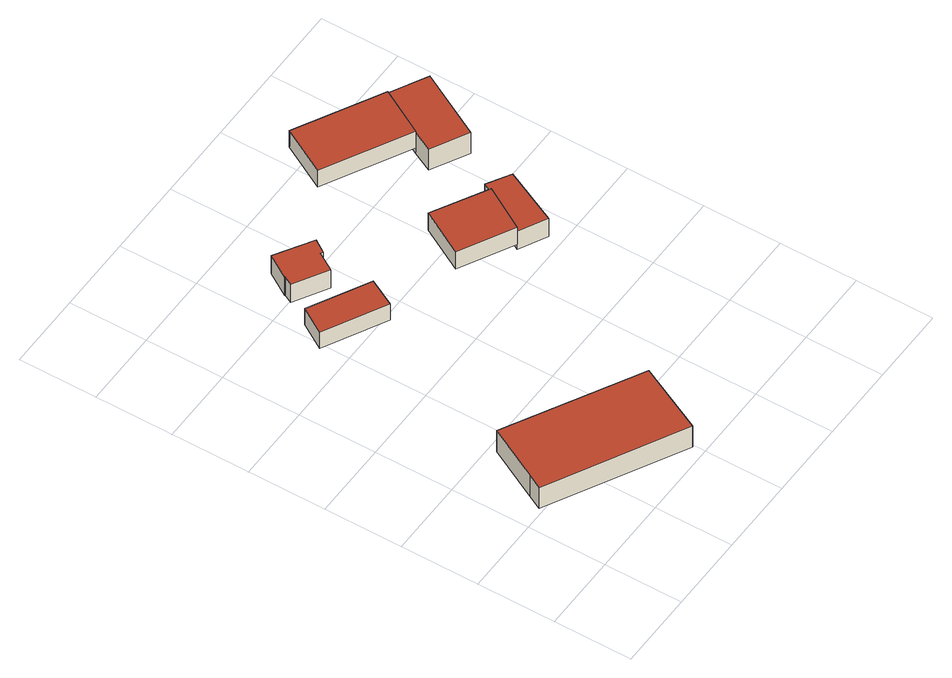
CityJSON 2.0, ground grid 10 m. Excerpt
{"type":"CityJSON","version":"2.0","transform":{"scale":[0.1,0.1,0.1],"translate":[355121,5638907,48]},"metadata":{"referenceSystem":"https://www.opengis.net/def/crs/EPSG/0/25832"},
"CityObjects":{
"building1":{"type":"Building","attributes":{"Geometrietyp2DReferenz":"3000","Gemeindeschluessel":"05315000","function":"31001_2020","roofType":"1000","measuredHeight":3.38,"storeysAboveGround":1},"address":[{"country":"Germany","locality":"Köln","thoroughfareNumber":"57","thoroughfareName":"Brühler Landstr."}],"geometry":[{"type":"Solid","lod":"2","boundaries":[[[[0,1,2,3]],[[4,5,1,0]],[[6,7,5,4]],[[8,9,7,6]],[[3,2,9,8]],[[6,4,0,3,8]],[[1,5,7,9,2]]]],"semantics":{"surfaces":[{"type":"WallSurface"},{"type":"RoofSurface"},{"type":"GroundSurface"}],"values":[[0,0,0,0,0,1,2]]}}]},
"building2":{"type":"Building","attributes":{"Geometrietyp2DReferenz":"3000","Gemeindeschluessel":"05315000","function":"31001_2000","roofType":"1000","measuredHeight":2.55},"address":[{"country":"Germany","locality":"Köln","thoroughfareNumber":"53","thoroughfareName":"Brühler Landstr."}],"geometry":[{"type":"Solid","lod":"2","boundaries":[[[[10,11,12,13]],[[14,15,11,10]],[[16,17,15,14]],[[13,12,17,16]],[[14,10,13,16]],[[11,15,17,12]]]],"semantics":{"surfaces":[{"type":"WallSurface"},{"type":"RoofSurface"},{"type":"GroundSurface"}],"values":[[0,0,0,0,1,2]]}}]},
"building3":{"type":"Building","attributes":{"Geometrietyp2DReferenz":"3000","Gemeindeschluessel":"05315000","function":"31001_2000","roofType":"1000","measuredHeight":2.86},"address":[{"country":"Germany","locality":"Köln","thoroughfareNumber":"51","thoroughfareName":"Brühler Landstr."}],"geometry":[{"type":"Solid","lod":"2","boundaries":[[[[18,19,20,21]],[[22,23,19,18]],[[24,25,23,22]],[[26,27,25,24]],[[28,29,27,26]],[[30,31,29,28]],[[32,33,31,30]],[[21,20,33,32]],[[30,28,26,24,22,18,21,32]],[[19,23,25,27,29,31,33,20]]]],"semantics":{"surfaces":[{"type":"WallSurface"},{"type":"RoofSurface"},{"type":"GroundSurface"}],"values":[[0,0,0,0,0,0,0,0,1,2]]}}]},
"building4":{"type":"Building","attributes":{"Geometrietyp2DReferenz":"3000","Gemeindeschluessel":"05315000","function":"31001_2463","roofType":"1000","measuredHeight":2.78,"storeysAboveGround":1},"address":[{"country":"Germany","locality":"Köln","thoroughfareNumber":"51a","thoroughfareName":"Brühler Landstr."}],"geometry":[{"type":"Solid","lod":"2","boundaries":[[[[34,35,36,37]],[[38,39,35,34]],[[40,41,39,38]],[[37,36,41,40]],[[38,34,37,40]],[[35,39,41,36]]]],"semantics":{"surfaces":[{"type":"WallSurface"},{"type":"RoofSurface"},{"type":"GroundSurface"}],"values":[[0,0,0,0,1,2]]}}]},
"building5":{"type":"Building","attributes":{"Geometrietyp2DReferenz":"3000","Gemeindeschluessel":"05315000","function":"31001_2000","roofType":"1000","measuredHeight":2.9},"address":[{"country":"Germany","locality":"Köln","thoroughfareNumber":"51a","thoroughfareName":"Brühler Landstr."}],"geometry":[{"type":"Solid","lod":"2","boundaries":[[[[42,43,44,45]],[[46,47,43,42]],[[48,49,47,46]],[[50,51,49,48]],[[45,44,51,50]],[[48,46,42,45,50]],[[43,47,49,51,44]]]],"semantics":{"surfaces":[{"type":"WallSurface"},{"type":"RoofSurface"},{"type":"GroundSurface"}],"values":[[0,0,0,0,0,1,2]]}}]},
"building6":{"type":"Building","attributes":{"Geometrietyp2DReferenz":"3000","Gemeindeschluessel":"05315000","function":"31001_2000","roofType":"1000","measuredHeight":2.74},"address":[{"country":"Germany","locality":"Köln","thoroughfareNumber":"51","thoroughfareName":"Brühler Landstr."}],"geometry":[{"type":"Solid","lod":"2","boundaries":[[[[52,53,54,55]],[[56,57,53,52]],[[58,59,57,56]],[[55,54,59,58]],[[56,52,55,58]],[[53,57,59,54]]]],"semantics":{"surfaces":[{"type":"WallSurface"},{"type":"RoofSurface"},{"type":"GroundSurface"}],"values":[[0,0,0,0,1,2]]}}]},
"building7":{"type":"Building","attributes":{"Geometrietyp2DReferenz":"3000","Gemeindeschluessel":"05315000","function":"31001_2000","roofType":"1000","measuredHeight":3.43},"address":[{"country":"Germany","locality":"Köln","thoroughfareNumber":"51","thoroughfareName":"Brühler Landstr."}],"geometry":[{"type":"Solid","lod":"2","boundaries":[[[[60,61,62,63]],[[64,65,61,60]],[[66,67,65,64]],[[68,69,67,66]],[[63,62,69,68]],[[66,64,60,63,68]],[[61,65,67,69,62]]]],"semantics":{"surfaces":[{"type":"WallSurface"},{"type":"RoofSurface"},{"type":"GroundSurface"}],"values":[[0,0,0,0,0,1,2]]}}]}
},
"vertices":[
[53,176,69],[53,176,35],[18,110,35],[18,110,69],[218,86,69],[218,86,35],[176,1,69],[176,1,35],[8,91,69],[8,91,35],
[172,416,56],[172,416,30],[97,456,30],[97,456,56],[154,382,56],[154,382,30],[77,423,56],[77,423,30],
[121,498,59],[121,498,30],[122,498,30],[122,498,59],[140,528,59],[140,528,30],[186,500,59],[186,500,30],[175,483,59],[175,483,30],[172,485,59],[172,485,30],[158,462,59],[158,462,30],[116,487,59],[116,487,30],
[361,386,50],[361,386,22],[293,424,22],[293,424,50],[329,331,50],[329,331,22],[262,367,50],[262,367,22],
[368,399,43],[368,399,14],[361,386,14],[361,386,43],[397,382,43],[397,382,14],[364,313,43],[364,313,14],[329,331,43],[329,331,14],
[424,563,42],[424,563,15],[317,621,15],[317,621,42],[392,505,42],[392,505,15],[285,563,42],[285,563,15],
[424,563,40],[424,563,6],[392,505,6],[392,505,40],[470,538,40],[470,538,6],[425,455,40],[425,455,6],[379,480,40],[379,480,6]
]}
